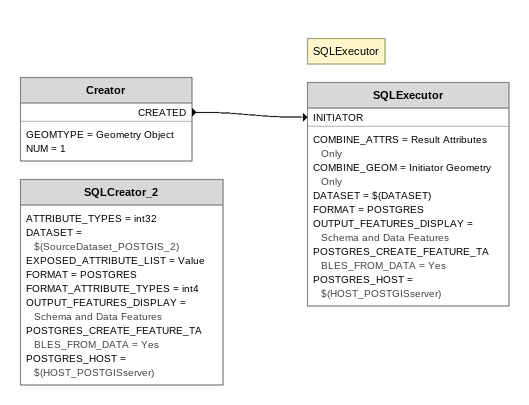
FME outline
SQLCreator_2
    ATTRIBUTE_TYPES = int32
    DATASET = $(SourceDataset_POSTGIS_2)
    EXPOSED_ATTRIBUTE_LIST = Value
    FORMAT = POSTGRES
    FORMAT_ATTRIBUTE_TYPES = int4
    OUTPUT_FEATURES_DISPLAY = Schema and Data Features
    POSTGRES_CREATE_FEATURE_TABLES_FROM_DATA = Yes
    POSTGRES_HOST = $(HOST_POSTGISserver)
Creator
    GEOMTYPE = Geometry Object
    NUM = 1
    CREATED -> SQLExecutor [INITIATOR]
Note: SQLExecutor
SQLExecutor
    COMBINE_ATTRS = Result Attributes Only
    COMBINE_GEOM = Initiator Geometry Only
    DATASET = $(DATASET)
    FORMAT = POSTGRES
    OUTPUT_FEATURES_DISPLAY = Schema and Data Features
    POSTGRES_CREATE_FEATURE_TABLES_FROM_DATA = Yes
    POSTGRES_HOST = $(HOST_POSTGISserver)
